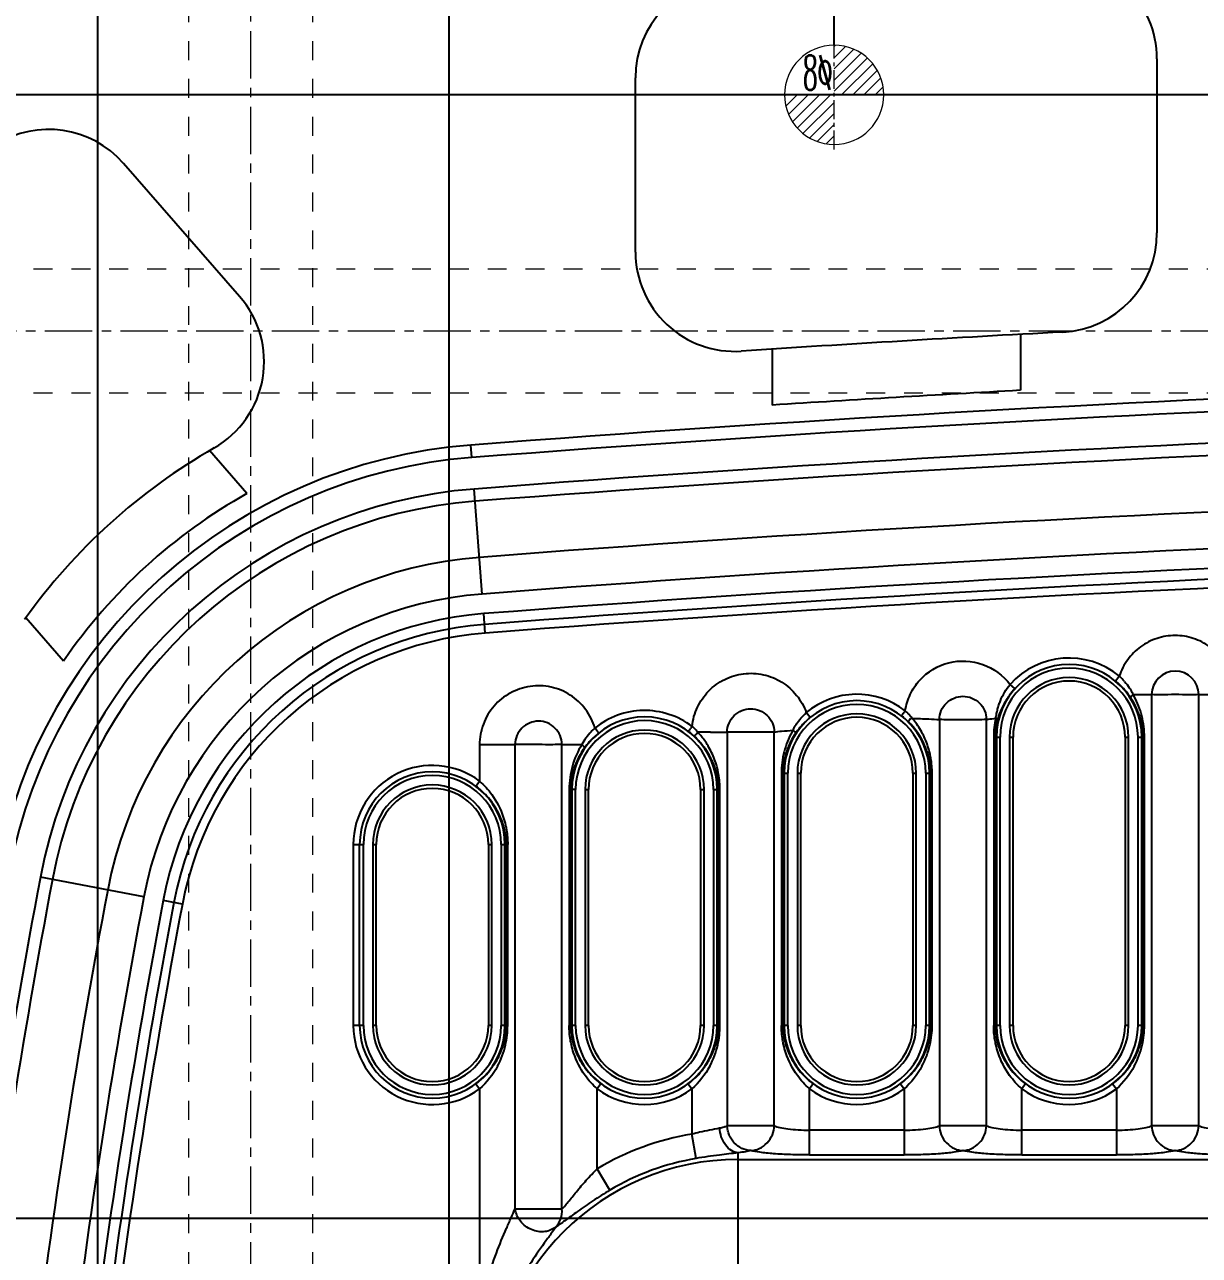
# Model space of a CAD drawing. Header units: millimetres. Extents: x 1147 to 12155, y -6137 to -4403.
# Drawn here: x 2686.4 to 2781, y -5177.2 to -5078.1 of the extents above; entities that cross this region are included whole.
import ezdxf
from ezdxf.enums import TextEntityAlignment as Align

# ---------------------------------------------------------------- set-up
doc = ezdxf.new("R2010")
doc.units = ezdxf.units.MM
doc.header["$LTSCALE"] = 16.335
doc.header["$PDMODE"] = 3
doc.header["$PDSIZE"] = 0.3125
doc.linetypes.add('CENTER', pattern=[0.6, 0.375, -0.075, 0.075, -0.075])
doc.linetypes.add('HIDDEN', pattern=[0.2, 0.1, -0.1])
doc.layers.get('0').update_dxf_attribs({"linetype": 'CONTINUOUS'})
doc.layers.get('Defpoints').update_dxf_attribs({"linetype": 'CONTINUOUS'})
doc.layers.add('cool', color=153, linetype='HIDDEN', lineweight=9)
doc.layers.add('epin', color=13, linetype='CONTINUOUS', lineweight=9)
doc.styles.get("Standard").update_dxf_attribs({"font": 'txt', "width": 0.8})
doc.styles.add('TXT05', font='txt.shx', dxfattribs={"width": 0.5, "bigfont": 'gbcbig.shx'})
doc.dimstyles.get("Standard").update_dxf_attribs({"dimtxt": 0.15625, "dimasz": 0.1875, "dimexe": 0.125, "dimexo": 0.0625, "dimtad": 0, "dimtih": 1, "dimtoh": 1, "dimdsep": 46, "dimtxsty": 'Standard', "dimcen": 0.09, "dimadec": 0, "dimazin": 0, "dimtp": 0.01, "dimtm": 0.01, "dimtfac": 1, "dimtofl": 0, "dimtmove": 0, "dimatfit": 3, "dimfxl": 0, "dimtolj": 1, "dimarcsym": 0})
doc.dimstyles.new('STANDARD$0', dxfattribs={"dimscale": 2, "dimtxt": 3, "dimasz": 3, "dimexe": 1.25, "dimexo": 0.625, "dimgap": 0.5, "dimtad": 0, "dimdsep": 46, "dimlunit": 6, "dimtxsty": 'Standard', "dimblk": 'CLOSEDBLANK', "dimcen": 0, "dimclrt": 2, "dimazin": 2, "dimtfac": 2, "dimtmove": 1, "dimatfit": 3, "dimfxl": 0, "dimtolj": 1, "dimtzin": 0, "dimarcsym": 0})

# ---------------------------------------------------------------- blocks, each defined once
blk = doc.blocks.new('*D674')
at = {"color": 4, "lineweight": -2}
for p, q in [((2596.631, -5086.709), (2596.631, -4969.929)), ((3156.631, -5086.709), (3156.631, -4969.929)), ((2606.631, -4970.054), (2811.901, -4970.054)), ((3146.631, -4970.054), (2847.901, -4970.054))]:
    blk.add_line(p, q, dxfattribs=at)
at = {"color": 4}
for points in [[(2606.631, -4968.388), (2606.631, -4971.721), (2596.631, -4970.054)], [(3146.631, -4968.388), (3146.631, -4971.721), (3156.631, -4970.054)]]:
    blk.add_solid(points, dxfattribs=at)
at = {"layer": 'Defpoints', "color": 0}
for p in [(2596.631, -4970.054), (2596.631, -5086.772), (3156.631, -5086.772)]:
    blk.add_point(p, dxfattribs=at)
at = {"color": 6, "insert": (2829.901, -4970.054), "char_height": 10, "attachment_point": 5}
blk.add_mtext('\\A1;560.00', dxfattribs=at)
blk = doc.blocks.new('*D797')
at = {"color": 4, "lineweight": -2}
for p, q in [((2609.14, -5170.842), (2589.14, -5170.842)), ((2629.14, -5174.272), (2609.14, -5170.842)), ((2807.268, -5174.272), (2629.14, -5174.272))]:
    blk.add_line(p, q, dxfattribs=at)
at = {"layer": 'Defpoints', "color": 0}
for p in [(2589.14, -5170.842), (2807.331, -5174.272), (2876.631, -5263.772)]:
    blk.add_point(p, dxfattribs=at)
at = {"color": 6, "insert": (2576.873, -5170.842), "char_height": 8, "attachment_point": 5}
blk.add_mtext('\\A1;89.50', dxfattribs=at)
blk = doc.blocks.new('*D768')
at = {"color": 4, "lineweight": -2}
blk.add_line((2665.106, -5158.772), (2589.14, -5158.772), dxfattribs=at)
at = {"layer": 'Defpoints', "color": 0}
for p in [(2589.14, -5158.772), (2665.168, -5158.772), (2876.631, -5263.772)]:
    blk.add_point(p, dxfattribs=at)
at = {"color": 6, "insert": (2575.807, -5158.772), "char_height": 8, "attachment_point": 5}
blk.add_mtext('\\A1;105.00', dxfattribs=at)
blk = doc.blocks.new('*D769')
at = {"color": 4, "lineweight": -2}
blk.add_line((2674.368, -5123.772), (2589.14, -5123.772), dxfattribs=at)
at = {"layer": 'Defpoints', "color": 0}
for p in [(2589.14, -5123.772), (2674.431, -5123.772), (2876.631, -5263.772)]:
    blk.add_point(p, dxfattribs=at)
at = {"color": 6, "insert": (2575.807, -5123.772), "char_height": 8, "attachment_point": 5}
blk.add_mtext('\\A1;140.00', dxfattribs=at)
blk = doc.blocks.new('*D770')
at = {"color": 4, "lineweight": -2}
blk.add_line((2656.557, -5102.772), (2589.14, -5102.772), dxfattribs=at)
at = {"layer": 'Defpoints', "color": 0}
for p in [(2589.14, -5102.772), (2656.62, -5102.772), (2876.631, -5263.772)]:
    blk.add_point(p, dxfattribs=at)
at = {"color": 6, "insert": (2576.34, -5102.772), "char_height": 8, "attachment_point": 5}
blk.add_mtext('\\A1;161.00', dxfattribs=at)
blk = doc.blocks.new('*D771')
at = {"color": 4, "lineweight": -2}
for p, q in [((2629.14, -5083.772), (2609.14, -5090.058)), ((2800.068, -5083.772), (2629.14, -5083.772)), ((2609.14, -5090.058), (2589.14, -5090.058))]:
    blk.add_line(p, q, dxfattribs=at)
at = {"layer": 'Defpoints', "color": 0}
for p in [(2800.131, -5083.772), (2589.14, -5090.058), (2876.631, -5263.772)]:
    blk.add_point(p, dxfattribs=at)
at = {"color": 6, "insert": (2575.807, -5090.058), "char_height": 8, "attachment_point": 5}
blk.add_mtext('\\A1;180.00', dxfattribs=at)
blk = doc.blocks.new('*D772')
at = {"color": 4, "lineweight": -2}
blk.add_line((2620.568, -5058.772), (2589.14, -5058.772), dxfattribs=at)
at = {"layer": 'Defpoints', "color": 0}
for p in [(2589.14, -5058.772), (2620.631, -5058.772), (2876.631, -5263.772)]:
    blk.add_point(p, dxfattribs=at)
at = {"color": 6, "insert": (2574.74, -5058.772), "char_height": 8, "attachment_point": 5}
blk.add_mtext('\\A1;205.00', dxfattribs=at)
blk = doc.blocks.new('*D782')
at = {"color": 4, "lineweight": -2}
for p, q in [((2751.831, -5040.266), (2751.831, -5020.266)), ((2751.631, -5059.772), (2751.831, -5040.266)), ((2751.631, -5079.709), (2751.631, -5059.772))]:
    blk.add_line(p, q, dxfattribs=at)
at = {"layer": 'Defpoints', "color": 0}
for p in [(2751.831, -5020.266), (2751.631, -5079.772), (2876.631, -5263.772)]:
    blk.add_point(p, dxfattribs=at)
at = {"color": 6, "insert": (2751.831, -5006.399), "char_height": 8, "attachment_point": 5, "rotation": 90}
blk.add_mtext('\\A1;125.00', dxfattribs=at)
blk = doc.blocks.new('*D783')
at = {"color": 4, "lineweight": -2}
blk.add_line((2678.831, -5119.309), (2678.831, -5020.266), dxfattribs=at)
at = {"layer": 'Defpoints', "color": 0}
for p in [(2678.831, -5020.266), (2678.831, -5119.372), (2876.631, -5263.772)]:
    blk.add_point(p, dxfattribs=at)
at = {"color": 6, "insert": (2678.831, -5005.866), "char_height": 8, "attachment_point": 5, "rotation": 90}
blk.add_mtext('\\A1;197.80', dxfattribs=at)
blk = doc.blocks.new('*D784')
at = {"color": 4, "lineweight": -2}
for p, q in [((2667.545, -5040.266), (2667.545, -5020.266)), ((2677.132, -5060.266), (2667.545, -5040.266)), ((2677.132, -5188.402), (2677.132, -5060.266))]:
    blk.add_line(p, q, dxfattribs=at)
at = {"layer": 'Defpoints', "color": 0}
for p in [(2667.545, -5020.266), (2677.132, -5188.464), (2876.631, -5263.772)]:
    blk.add_point(p, dxfattribs=at)
at = {"color": 6, "insert": (2667.545, -5005.866), "char_height": 8, "attachment_point": 5, "rotation": 90}
blk.add_mtext('\\A1;199.50', dxfattribs=at)
blk = doc.blocks.new('*D785')
at = {"color": 4, "lineweight": -2}
for p, q in [((2656.259, -5040.266), (2656.259, -5020.266)), ((2668.628, -5060.266), (2656.259, -5040.266)), ((2668.628, -5154.309), (2668.628, -5060.266))]:
    blk.add_line(p, q, dxfattribs=at)
at = {"layer": 'Defpoints', "color": 0}
for p in [(2656.259, -5020.266), (2668.628, -5154.372), (2876.631, -5263.772)]:
    blk.add_point(p, dxfattribs=at)
at = {"color": 6, "insert": (2656.259, -5005.866), "char_height": 8, "attachment_point": 5, "rotation": 90}
blk.add_mtext('\\A1;208.00', dxfattribs=at)
blk = doc.blocks.new('*D786')
at = {"color": 4, "lineweight": -2}
for p, q in [((2633.687, -5040.266), (2633.687, -5020.266)), ((2646.631, -5060.266), (2633.687, -5040.266)), ((2646.631, -5188.952), (2646.631, -5060.266))]:
    blk.add_line(p, q, dxfattribs=at)
at = {"layer": 'Defpoints', "color": 0}
for p in [(2633.687, -5020.266), (2646.631, -5189.014), (2876.631, -5263.772)]:
    blk.add_point(p, dxfattribs=at)
at = {"color": 6, "insert": (2633.687, -5005.866), "char_height": 8, "attachment_point": 5, "rotation": 90}
blk.add_mtext('\\A1;230.00', dxfattribs=at)
blk = doc.blocks.new('*D787')
at = {"color": 4, "lineweight": -2}
for p, q in [((2622.401, -5040.266), (2622.401, -5020.266)), ((2631.631, -5045.398), (2622.401, -5040.266)), ((2631.631, -5065.336), (2631.631, -5045.398))]:
    blk.add_line(p, q, dxfattribs=at)
at = {"layer": 'Defpoints', "color": 0}
for p in [(2622.401, -5020.266), (2631.631, -5065.398), (2876.631, -5263.772)]:
    blk.add_point(p, dxfattribs=at)
at = {"color": 6, "insert": (2622.401, -5005.333), "char_height": 8, "attachment_point": 5, "rotation": 90}
blk.add_mtext('\\A1;245.00', dxfattribs=at)
blk = doc.blocks.new('*D800')
at = {"color": 4, "lineweight": -2}
for p, q in [((2726.819, -5040.645), (2726.819, -5020.645)), ((2720.63, -5060.645), (2726.819, -5040.645)), ((2720.63, -5253.209), (2720.63, -5060.645))]:
    blk.add_line(p, q, dxfattribs=at)
at = {"layer": 'Defpoints', "color": 0}
for p in [(2726.819, -5020.645), (2720.63, -5253.272), (2876.631, -5263.772)]:
    blk.add_point(p, dxfattribs=at)
at = {"color": 6, "insert": (2726.819, -5006.778), "char_height": 8, "attachment_point": 5, "rotation": 90}
blk.add_mtext('\\A1;156.00', dxfattribs=at)
blk = doc.blocks.new('*D801')
at = {"color": 4, "lineweight": -2}
for p, q in [((2708.339, -5037.966), (2708.339, -5017.966)), ((2704.631, -5051.709), (2708.339, -5037.966)), ((2704.631, -5071.646), (2704.631, -5051.709))]:
    blk.add_line(p, q, dxfattribs=at)
at = {"layer": 'Defpoints', "color": 0}
for p in [(2708.339, -5017.966), (2704.631, -5071.709), (2876.631, -5263.772)]:
    blk.add_point(p, dxfattribs=at)
at = {"color": 6, "insert": (2708.339, -5004.099), "char_height": 8, "attachment_point": 5, "rotation": 90}
blk.add_mtext('\\A1;172.00', dxfattribs=at)
blk = doc.blocks.new('*D807')
at = {"color": 4, "lineweight": -2}
for p, q in [((2689.721, -5039.523), (2689.721, -5019.523)), ((2681.564, -5059.523), (2689.721, -5039.523)), ((2681.564, -5249.046), (2681.564, -5059.523))]:
    blk.add_line(p, q, dxfattribs=at)
at = {"layer": 'Defpoints', "color": 0}
for p in [(2689.721, -5019.523), (2681.564, -5249.109), (2876.631, -5263.772)]:
    blk.add_point(p, dxfattribs=at)
at = {"color": 6, "insert": (2689.721, -5005.123), "char_height": 8, "attachment_point": 5, "rotation": 90}
blk.add_mtext('\\A1;195.07', dxfattribs=at)
blk = doc.blocks.new('*D808')
at = {"color": 4, "lineweight": -2}
for p, q in [((2698.265, -5039.523), (2698.265, -5019.523)), ((2692.323, -5059.523), (2698.265, -5039.523)), ((2692.323, -5248.014), (2692.323, -5059.523))]:
    blk.add_line(p, q, dxfattribs=at)
at = {"layer": 'Defpoints', "color": 0}
for p in [(2698.265, -5019.523), (2692.323, -5248.077), (2876.631, -5263.772)]:
    blk.add_point(p, dxfattribs=at)
at = {"color": 6, "insert": (2698.265, -5005.657), "char_height": 8, "attachment_point": 5, "rotation": 90}
blk.add_mtext('\\A1;184.31', dxfattribs=at)
blk = doc.blocks.new('epin_ejp_8')
at = {"layer": 'epin'}
h = blk.add_hatch(dxfattribs=at)
h.set_pattern_fill('_ANSI31', color=123, scale=0.2, angle=90, style=0)
h.set_pattern_definition([(135, (-2152.64246, 412.4307), (-0.4490128, -0.4490128), [])])
h.paths.add_polyline_path([(0, 4, 0.414214), (-4, 0), (0, 0)])
h.paths.add_polyline_path([(4, 0), (0, 0), (0, -4, 0.414214)])
at = {"layer": 'epin', "color": 1, "linetype": 'CENTER', "ltscale": 0.248791}
for p, q in [((0, -4.4), (0, 4.4)), ((-4.4, 0), (4.4, 0))]:
    blk.add_line(p, q, dxfattribs=at)
at = {"layer": 'epin'}
blk.add_circle((0, 0), 4, dxfattribs=at)
at = {"layer": 'epin', "color": 6, "style": 'TXT05', "width": 0.5}
blk.add_text('%%c8', height=2.8, dxfattribs=at).set_placement((1.327, 1.8), align=Align.MIDDLE)
blk = doc.blocks.new('115')
at = {"layer": 'epin', "xscale": -1}
blk.add_blockref('epin_ejp_8', (-125, 180), dxfattribs=at)

msp = doc.modelspace()

# ---------------------------------------------------------------- linework, layer by layer
for p, q in [((2777.631, -5080.869), (2777.631, -5094.888)), ((2735.631, -5096.43), (2735.631, -5082.4)), ((2703.752, -5100.004), (2694.396, -5089.292)), ((2766.631, -5103.061), (2766.631, -5107.568)), ((2746.631, -5104.252), (2746.631, -5108.761)), ((2704.345, -5115.884), (2701.325, -5112.427)), ((2689.577, -5129.379), (2686.528, -5125.889))]:
    msp.add_line(p, q)
at = {"color": 7, "linetype": 'Continuous'}
for p, q in [((2722.441, -5112.983), (2722.364, -5111.982)), ((2723.286, -5123.974), (2722.636, -5115.518)), ((2723.528, -5127.124), (2723.407, -5125.553)), ((2774.279, -5130.972), (2774.598, -5130.585)), ((2766.173, -5131.597), (2765.798, -5131.263)), ((2775.724, -5132.079), (2777.202, -5132.079)), ((2777.202, -5132.078), (2777.202, -5166.796)), ((2780.993, -5166.796), (2780.993, -5132.078)), ((2780.993, -5132.079), (2782.471, -5132.079)), ((2749.698, -5133.913), (2749.377, -5133.528)), ((2760.108, -5134.084), (2760.108, -5166.796)), ((2763.9, -5166.796), (2763.9, -5134.082)), ((2741.665, -5135.095), (2743.014, -5135.092)), ((2743.014, -5135.092), (2743.014, -5166.796)), ((2746.806, -5166.796), (2746.806, -5135.089)), ((2764.479, -5135.497), (2764.479, -5158.724)), ((2764.479, -5135.497), (2765, -5135.497)), ((2764.604, -5158.724), (2764.604, -5135.497)), ((2764.699, -5135.497), (2764.699, -5158.724)), ((2765, -5158.724), (2765, -5135.497)), ((2765.761, -5135.497), (2765.761, -5158.724)), ((2765.761, -5135.497), (2766.037, -5135.497)), ((2766.037, -5158.724), (2766.037, -5135.497)), ((2775.064, -5135.497), (2775.064, -5158.724)), ((2775.064, -5135.497), (2775.34, -5135.497)), ((2775.34, -5158.724), (2775.34, -5135.497)), ((2776.101, -5135.497), (2776.101, -5158.724)), ((2776.101, -5135.497), (2776.622, -5135.497)), ((2776.402, -5158.724), (2776.402, -5135.497)), ((2776.497, -5135.497), (2776.497, -5158.724)), ((2776.622, -5158.724), (2776.622, -5135.497)), ((2723.08, -5136.102), (2725.921, -5136.096)), ((2723.08, -5136.104), (2723.08, -5139.046)), ((2725.921, -5136.096), (2725.921, -5173.525)), ((2729.713, -5173.525), (2729.713, -5136.09)), ((2729.713, -5136.09), (2731.314, -5136.092)), ((2747.386, -5138.413), (2747.386, -5158.724)), ((2747.386, -5138.413), (2747.51, -5138.413)), ((2747.51, -5158.724), (2747.51, -5138.413)), ((2747.606, -5138.413), (2747.606, -5158.724)), ((2747.606, -5138.413), (2747.906, -5138.413)), ((2747.906, -5158.724), (2747.906, -5138.413)), ((2748.667, -5138.413), (2748.667, -5158.724)), ((2748.667, -5138.413), (2748.943, -5138.413)), ((2748.943, -5158.724), (2748.943, -5138.413)), ((2757.971, -5138.413), (2757.971, -5158.724)), ((2757.971, -5138.413), (2758.247, -5138.413)), ((2758.247, -5158.724), (2758.247, -5138.413)), ((2759.008, -5138.413), (2759.008, -5158.724)), ((2759.008, -5138.413), (2759.528, -5138.413)), ((2759.309, -5158.724), (2759.309, -5138.413)), ((2759.404, -5138.413), (2759.404, -5158.724)), ((2759.528, -5158.724), (2759.528, -5138.413)), ((2722.78, -5139.447), (2723.08, -5139.045)), ((2730.292, -5139.72), (2730.292, -5158.724)), ((2730.813, -5139.72), (2730.292, -5139.72)), ((2730.417, -5158.724), (2730.417, -5139.72)), ((2730.512, -5139.72), (2730.512, -5158.724)), ((2730.813, -5158.724), (2730.813, -5139.72)), ((2731.574, -5139.72), (2731.574, -5158.724)), ((2731.574, -5139.72), (2731.85, -5139.72)), ((2731.85, -5158.724), (2731.85, -5139.72)), ((2740.877, -5139.72), (2740.877, -5158.724)), ((2740.877, -5139.72), (2741.153, -5139.72)), ((2741.153, -5158.724), (2741.153, -5139.72)), ((2741.914, -5139.72), (2741.914, -5158.724)), ((2741.914, -5139.72), (2742.215, -5139.72)), ((2742.215, -5158.724), (2742.215, -5139.72)), ((2742.31, -5139.72), (2742.31, -5158.724)), ((2742.31, -5139.72), (2742.435, -5139.72)), ((2742.435, -5158.724), (2742.435, -5139.72)), ((2712.905, -5144.145), (2712.905, -5158.724)), ((2712.905, -5144.145), (2713.719, -5144.145)), ((2713.407, -5158.724), (2713.407, -5144.145)), ((2713.719, -5158.724), (2713.719, -5144.145)), ((2714.48, -5144.145), (2714.48, -5158.724)), ((2714.48, -5144.145), (2714.756, -5144.145)), ((2714.756, -5158.724), (2714.756, -5144.145)), ((2723.784, -5144.145), (2723.784, -5158.724)), ((2723.784, -5144.145), (2724.06, -5144.145)), ((2724.06, -5158.724), (2724.06, -5144.145)), ((2724.821, -5144.145), (2724.821, -5158.724)), ((2724.821, -5144.145), (2725.122, -5144.145)), ((2725.122, -5158.724), (2725.122, -5144.145)), ((2725.217, -5144.145), (2725.217, -5158.724)), ((2725.217, -5144.145), (2725.341, -5144.145)), ((2725.341, -5158.724), (2725.341, -5144.145)), ((2696.039, -5148.364), (2687.706, -5146.786)), ((2699.143, -5148.952), (2697.596, -5148.659)), ((2713.719, -5158.724), (2712.905, -5158.724)), ((2714.756, -5158.724), (2714.48, -5158.724)), ((2724.06, -5158.724), (2723.784, -5158.724)), ((2725.122, -5158.724), (2724.821, -5158.724)), ((2725.217, -5158.724), (2725.341, -5158.724)), ((2730.417, -5158.724), (2730.292, -5158.724)), ((2730.813, -5158.724), (2730.512, -5158.724)), ((2731.85, -5158.724), (2731.574, -5158.724)), ((2741.153, -5158.724), (2740.877, -5158.724)), ((2742.215, -5158.724), (2741.914, -5158.724)), ((2742.31, -5158.724), (2742.435, -5158.724)), ((2747.51, -5158.724), (2747.386, -5158.724)), ((2747.906, -5158.724), (2747.606, -5158.724)), ((2748.943, -5158.724), (2748.667, -5158.724)), ((2758.247, -5158.724), (2757.971, -5158.724)), ((2759.309, -5158.724), (2759.008, -5158.724)), ((2759.404, -5158.724), (2759.528, -5158.724)), ((2764.604, -5158.724), (2764.479, -5158.724)), ((2765, -5158.724), (2764.699, -5158.724)), ((2766.037, -5158.724), (2765.761, -5158.724)), ((2775.34, -5158.724), (2775.064, -5158.724)), ((2776.402, -5158.724), (2776.101, -5158.724)), ((2776.497, -5158.724), (2776.622, -5158.724)), ((2722.779, -5163.422), (2723.079, -5163.824)), ((2723.079, -5163.824), (2723.079, -5181.575)), ((2732.855, -5163.422), (2732.555, -5163.824)), ((2732.555, -5170.261), (2732.555, -5163.824)), ((2739.873, -5163.422), (2740.173, -5163.823)), ((2740.173, -5163.824), (2740.173, -5167.463)), ((2749.647, -5169.148), (2749.648, -5163.823)), ((2749.948, -5163.422), (2749.648, -5163.823)), ((2756.966, -5163.422), (2757.266, -5163.824)), ((2757.266, -5163.824), (2757.266, -5169.148)), ((2767.041, -5163.422), (2766.741, -5163.824)), ((2766.741, -5169.148), (2766.741, -5163.824)), ((2774.058, -5163.423), (2774.358, -5163.824)), ((2774.358, -5163.824), (2774.358, -5169.148)), ((2746.806, -5166.796), (2743.014, -5166.796)), ((2757.266, -5167.148), (2749.648, -5167.148)), ((2763.9, -5166.796), (2760.108, -5166.796)), ((2774.358, -5167.148), (2766.741, -5167.148)), ((2780.993, -5166.796), (2777.202, -5166.796)), ((2740.509, -5169.435), (2740.172, -5167.463)), ((2743.905, -5179.646), (2743.905, -5168.973)), ((2749.647, -5169.148), (2757.266, -5169.148)), ((2766.741, -5169.148), (2774.358, -5169.148)), ((2733.575, -5171.981), (2732.554, -5170.261)), ((2743.905, -5169.51), (2817.971, -5169.51)), ((2729.713, -5173.525), (2725.921, -5173.525))]:
    msp.add_line(p, q, dxfattribs=at)
for centre, start, end in [((2769.631, -5080.869), 0, 93.0053), ((2743.631, -5082.4), 93.73649, 180), ((2688.37, -5094.555), 41.13645, 122.06837), ((2769.631, -5094.888), 273.02607, 0), ((2743.631, -5096.43), 180, 273.76233), ((2697.727, -5105.267), 299.77857, 41.13645)]:
    msp.add_arc(centre, 8, start, end)
for centre, radius, start, end in [((2876.631, -7118.947), 2018.885, 93.026072, 93.762335), ((2876.631, -7118.947), 2012.885, 85.604565, 94.395435), ((2876.631, -7118.947), 2011.88, 85.604565, 94.395435), ((2876.631, -7118.947), 2014.385, 93.130322, 93.700203), ((2876.631, -7118.947), 2009.339, 85.604565, 94.395435), ((2876.631, -7118.947), 2008.352, 85.604565, 94.395435), ((2725.591, -5153.963), 42.105, 94.39543, 169.27271), ((2725.591, -5153.963), 48.105, 119.77857, 144.48276), ((2725.591, -5153.963), 41.1, 94.39543, 169.27271), ((2725.591, -5153.963), 38.559, 94.39543, 169.27271), ((2876.631, -7118.947), 2003.819, 85.604565, 94.395435), ((2725.591, -5153.963), 37.572, 94.39543, 169.27271), ((2725.591, -5153.963), 43.605, 119.15909, 145.68159), ((2876.631, -7118.947), 2000.858, 85.604565, 94.395435), ((2876.631, -7118.947), 1999.273, 85.604565, 94.395435), ((2876.631, -7118.947), 1998.398, 85.604565, 94.395435), ((2725.591, -5153.963), 33.039, 94.39543, 169.27271), ((2876.631, -7118.947), 1997.698, 85.604565, 94.395435), ((2725.591, -5153.963), 30.078, 94.39543, 169.27271), ((2725.591, -5153.963), 28.493, 94.39543, 169.27271), ((2725.591, -5153.963), 27.618, 94.39543, 169.27271), ((2725.591, -5153.963), 26.918, 94.39543, 169.27271), ((2770.551, -5135.497), 6.365, 50.51355, 138.29914), ((2770.551, -5135.497), 5.852, 0, 180), ((2770.551, -5135.497), 5.551, 0, 180), ((2771.216, -5134.26), 4.995, 40.4003, 47.37321), ((2779.097, -5132.079), 1.896, 0.00145, 179.99851), ((2770.551, -5135.497), 4.79, 0, 180), ((2770.551, -5135.497), 4.514, 0, 180), ((2770.084, -5136.063), 6.597, 45.44582, 50.51464), ((2770.242, -5135.904), 6.373, 39.69269, 45.45185), ((2753.457, -5138.413), 5.852, 0, 180), ((2753.457, -5138.413), 6.365, 52.17924, 129.87345), ((2770.543, -5135.657), 5.984, 33.59208, 39.71379), ((2769.755, -5135.224), 6.746, 27.78943, 31.35688), ((2769.387, -5135.634), 7.266, 27.99914, 29.29684), ((2753.457, -5138.413), 5.551, 0, 180), ((2736.364, -5139.72), 5.852, 0, 180), ((2736.364, -5139.72), 5.551, 0, 180), ((2753.457, -5138.413), 4.79, 0, 180), ((2753.457, -5138.413), 4.514, 0, 180), ((2753.071, -5138.919), 6.5, 49.92557, 52.15332), ((2753.201, -5138.771), 6.303, 45.70228, 49.96088), ((2771.295, -5135.491), 6.816, 167.20395, 180.05587), ((2770.119, -5135.503), 5.515, 165.22328, 179.94319), ((2736.364, -5139.72), 4.79, 0, 180), ((2736.364, -5139.72), 4.514, 0, 180), ((2736.142, -5140.027), 6.242, 51.13359, 53.25936), ((2762.446, -5151.667), 28.024, 142.56533, 143.06154), ((2736.219, -5139.936), 6.123, 47.02235, 51.15119), ((2742.911, -5415.822), 280.73, 90.25435, 90.4607), ((2734.504, -5140.664), 8.293, 41.24677, 42.13166), ((2753.378, -5138.523), 5.884, 145.66703, 157.21626), ((2752.904, -5137.691), 5.35, 149.02186, 150.69361), ((2753.611, -5138.69), 6.17, 140.13882, 145.59998), ((2736.355, -5139.877), 5.982, 23.18762, 34.92616), ((2719.27, -5144.145), 6.365, 53.23356, 180), ((2719.27, -5144.145), 5.852, 0, 180), ((2719.27, -5144.145), 5.551, 0, 180), ((2719.27, -5144.145), 4.79, 0, 180), ((2719.028, -5144.48), 6.277, 42.46312, 53.30028), ((2736.659, -5139.74), 5.651, 0.19968, 12.01411), ((2719.27, -5144.145), 4.514, 0, 180), ((2719.587, -5144.161), 5.63, 0.16962, 11.27055), ((3278.831, -5258.772), 601.639, 169.272711, 173.038087), ((3278.831, -5258.772), 600.652, 169.272711, 173.038087), ((3278.831, -5258.772), 596.119, 169.272711, 176.869465), ((3278.831, -5258.772), 593.158, 169.272711, 176.858824), ((3278.831, -5258.772), 591.573, 169.272711, 177.59499), ((3278.831, -5258.772), 590.698, 169.272711, 177.594987), ((3278.831, -5258.772), 589.998, 169.272711, 177.594987), ((2719.27, -5158.724), 6.365, 180, 306.75754), ((2719.27, -5158.724), 5.852, 180, 0), ((2719.27, -5158.724), 5.551, 180, 360), ((2719.27, -5158.724), 4.79, 180, 360), ((2719.27, -5158.724), 4.514, 180, 0), ((2719.654, -5158.71), 5.564, 345.91263, 353.29534), ((2718.352, -5158.72), 6.989, 347.03001, 359.96413), ((2719.759, -5158.724), 5.457, 353.30999, 359.99253), ((2736.046, -5158.708), 5.63, 180.16971, 191.27272), ((2736.364, -5158.724), 5.852, 180, 0), ((2736.364, -5158.724), 5.551, 180, 360), ((2736.364, -5158.724), 4.79, 180, 360), ((2736.364, -5158.724), 4.514, 180, 0), ((2736.747, -5158.71), 5.564, 345.91347, 353.29573), ((2735.446, -5158.72), 6.989, 347.03115, 359.96414), ((2736.853, -5158.724), 5.457, 353.31038, 359.99253), ((2753.14, -5158.708), 5.63, 180.16964, 191.27115), ((2753.457, -5158.724), 5.852, 180, 0), ((2753.457, -5158.724), 5.551, 180, 360), ((2753.457, -5158.724), 4.79, 180, 360), ((2753.457, -5158.724), 4.514, 180, 0), ((2753.84, -5158.71), 5.565, 345.91113, 353.29393), ((2752.543, -5158.72), 6.985, 347.00936, 359.96796), ((2753.949, -5158.724), 5.455, 353.30741, 359.99399), ((2770.234, -5158.708), 5.63, 180.17055, 191.28234), ((2770.551, -5158.724), 5.852, 180, 0), ((2770.551, -5158.724), 5.551, 180, 360), ((2770.551, -5158.724), 4.79, 180, 360), ((2770.551, -5158.724), 4.514, 180, 0), ((2770.933, -5158.71), 5.565, 345.90603, 353.29158), ((2769.637, -5158.72), 6.985, 347.0025, 359.9679), ((2771.042, -5158.724), 5.455, 353.30508, 359.99397), ((2718.476, -5158.757), 6.86, 331.73848, 347.1014), ((2719.491, -5158.668), 5.732, 337.8869, 345.89826), ((2735.569, -5158.757), 6.86, 331.74058, 347.10253), ((2736.585, -5158.668), 5.732, 337.88827, 345.8991), ((2752.663, -5158.757), 6.86, 331.72214, 347.08314), ((2753.679, -5158.668), 5.731, 337.88359, 345.89635), ((2769.757, -5158.757), 6.86, 331.70951, 347.07638), ((2770.772, -5158.668), 5.732, 337.87532, 345.89125), ((2719.314, -5158.595), 5.924, 329.15658, 337.88032), ((2736.407, -5158.595), 5.924, 329.15842, 337.88169), ((2753.5, -5158.594), 5.924, 329.15389, 337.87719), ((2770.594, -5158.594), 5.924, 329.14275, 337.86892), ((2719.166, -5158.505), 6.097, 320.64928, 329.15052), ((2736.259, -5158.505), 6.097, 320.65138, 329.15237), ((2753.353, -5158.505), 6.097, 320.6481, 329.14776), ((2770.446, -5158.505), 6.097, 320.63545, 329.13661), ((2719.036, -5158.398), 6.265, 306.68438, 320.6371), ((2736.605, -5158.388), 6.277, 222.46878, 233.30676), ((2736.13, -5158.398), 6.265, 306.68666, 320.6392), ((2753.699, -5158.389), 6.277, 222.46478, 233.30216), ((2753.223, -5158.398), 6.265, 306.68536, 320.63598), ((2770.791, -5158.39), 6.275, 222.44248, 233.30654), ((2770.317, -5158.398), 6.265, 306.67154, 320.62332), ((2736.364, -5158.724), 6.365, 233.24285, 306.76074), ((2753.457, -5158.724), 6.365, 233.23773, 306.75954), ((2770.551, -5158.724), 6.365, 233.24026, 306.74596), ((2743.905, -5189.392), 22.244, 99.65829, 120.68052), ((2743.905, -5189.392), 19.882, 90, 180), ((2743.905, -5189.392), 20.244, 99.65766, 120.68091)]:
    msp.add_arc(centre, radius, start, end, dxfattribs=at)
for points, knots in [([(2783.588, -5130.592), (2783.435, -5130.123), (2782.98, -5129.226), (2781.921, -5128.16), (2780.581, -5127.475), (2779.096, -5127.238), (2777.61, -5127.473), (2776.269, -5128.156), (2775.208, -5129.221), (2774.753, -5130.117), (2774.598, -5130.585)], [0, 0, 0, 0, 0.124989, 0.249993, 0.374996, 0.499996, 0.624997, 0.750001, 0.875007, 1, 1, 1, 1]), ([(2757.36, -5133.385), (2757.418, -5132.929), (2757.705, -5132.036), (2758.715, -5130.487), (2760.805, -5129.24), (2763.682, -5129.381), (2765.255, -5130.531), (2765.798, -5131.263)], [0, 0, 0, 0, 0.125979, 0.251988, 0.501185, 0.750562, 1, 1, 1, 1]), ([(2740.193, -5134.633), (2740.248, -5134.104), (2740.538, -5133.058), (2741.46, -5131.724), (2742.775, -5130.77), (2744.332, -5130.304), (2745.954, -5130.385), (2747.464, -5130.994), (2748.662, -5132.081), (2749.221, -5133.02), (2749.376, -5133.528)], [0, 0, 0, 0, 0.124953, 0.24987, 0.374837, 0.499836, 0.624865, 0.749984, 0.874977, 1, 1, 1, 1]), ([(2732.356, -5134.775), (2732.207, -5134.234), (2731.693, -5133.203), (2730.44, -5132.028), (2728.851, -5131.368), (2727.131, -5131.31), (2725.502, -5131.858), (2724.162, -5132.938), (2723.294, -5134.414), (2723.069, -5135.544), (2723.08, -5136.104)], [0, 0, 0, 0, 0.125005, 0.250026, 0.375111, 0.500179, 0.625227, 0.750269, 0.875127, 1, 1, 1, 1]), ([(2764.646, -5133.981), (2764.674, -5133.858), (2764.712, -5133.613), (2764.793, -5133.253), (2764.897, -5132.904), (2765.06, -5132.442), (2765.338, -5131.876), (2765.633, -5131.461), (2765.798, -5131.263)], [0, 0, 0, 0, 0.126175, 0.248876, 0.369984, 0.491408, 0.740707, 1, 1, 1, 1]), ([(2766.173, -5131.597), (2766.023, -5131.763), (2765.837, -5131.996), (2765.666, -5132.239), (2765.625, -5132.3)], [0, 0, 0, 0, 0.753371, 1, 1, 1, 1]), ([(2775.02, -5131.023), (2775.157, -5131.184), (2775.327, -5131.413), (2775.479, -5131.652), (2775.516, -5131.713)], [0, 0, 0, 0, 0.74721, 1, 1, 1, 1]), ([(2760.116, -5134.084), (2760.115, -5133.84), (2760.217, -5133.346), (2760.645, -5132.731), (2761.268, -5132.312), (2762.006, -5132.162), (2762.744, -5132.31), (2763.37, -5132.724), (2763.794, -5133.344), (2763.893, -5133.838), (2763.892, -5134.082)], [0, 0, 0, 0, 0.124762, 0.249738, 0.374831, 0.499947, 0.625078, 0.750231, 0.875189, 1, 1, 1, 1]), ([(2765.625, -5132.3), (2765.529, -5132.442), (2765.179, -5133.005), (2764.915, -5133.622), (2764.786, -5134.096)], [0, 0, 0, 0, 0.258782, 1, 1, 1, 1]), ([(2775.527, -5132.347), (2775.522, -5132.331), (2775.536, -5132.286), (2775.598, -5132.194), (2775.669, -5132.124), (2775.724, -5132.079)], [0, 0, 0, 0, 0.14453, 0.372761, 1, 1, 1, 1]), ([(2776.497, -5135.497), (2776.497, -5134.933), (2776.321, -5133.817), (2775.831, -5132.802), (2775.527, -5132.347)], [0, 0, 0, 0, 0.507755, 1, 1, 1, 1]), ([(2776.622, -5135.497), (2776.62, -5134.924), (2776.482, -5133.785), (2776.065, -5132.718), (2775.802, -5132.223)], [0, 0, 0, 0, 0.505682, 1, 1, 1, 1]), ([(2779.097, -5132.079), (2778.71, -5132.081), (2778.079, -5132.082), (2777.447, -5132.083), (2777.202, -5132.078)], [0, 0, 0, 0, 0.612253, 1, 1, 1, 1]), ([(2780.993, -5132.078), (2780.748, -5132.083), (2780.116, -5132.082), (2779.484, -5132.081), (2779.097, -5132.079)], [0, 0, 0, 0, 0.387747, 1, 1, 1, 1]), ([(2740.193, -5134.633), (2739.631, -5134.215), (2738.365, -5133.55), (2736.248, -5133.241), (2734.145, -5133.627), (2732.903, -5134.337), (2732.356, -5134.775)], [0, 0, 0, 0, 0.250013, 0.5, 0.749987, 1, 1, 1, 1]), ([(2743.023, -5135.092), (2743.007, -5134.614), (2743.353, -5133.861), (2744.172, -5133.322), (2744.911, -5133.169), (2745.649, -5133.316), (2746.275, -5133.732), (2746.701, -5134.35), (2746.803, -5134.845), (2746.798, -5135.089)], [0, 0, 0, 0, 0.245848, 0.371606, 0.497351, 0.623133, 0.748949, 0.874601, 1, 1, 1, 1]), ([(2757.055, -5133.783), (2757.063, -5133.769), (2757.096, -5133.728), (2757.195, -5133.593), (2757.289, -5133.475), (2757.36, -5133.386)], [0, 0, 0, 0, 0.095367, 0.316286, 1, 1, 1, 1]), ([(2757.913, -5133.979), (2757.861, -5133.913), (2757.761, -5133.778), (2757.646, -5133.656), (2757.586, -5133.597)], [0, 0, 0, 0, 0.499799, 1, 1, 1, 1]), ([(2729.71, -5136.09), (2729.707, -5135.846), (2729.61, -5135.352), (2729.182, -5134.733), (2728.558, -5134.315), (2727.818, -5134.167), (2727.08, -5134.322), (2726.457, -5134.743), (2726.028, -5135.358), (2725.926, -5135.852), (2725.924, -5136.096)], [0, 0, 0, 0, 0.124762, 0.249741, 0.37487, 0.500054, 0.625247, 0.750338, 0.875296, 1, 1, 1, 1]), ([(2748.316, -5134.938), (2748.359, -5134.851), (2748.447, -5134.681), (2748.658, -5134.357), (2748.827, -5134.121), (2748.953, -5133.974)], [0, 0, 0, 0, 0.248709, 0.497151, 1, 1, 1, 1]), ([(2749.698, -5133.913), (2749.622, -5133.976), (2749.33, -5134.231), (2749.06, -5134.513), (2748.875, -5134.735)], [0, 0, 0, 0, 0.253213, 1, 1, 1, 1]), ([(2757.913, -5133.979), (2757.861, -5133.993), (2757.77, -5134.029), (2757.659, -5134.114), (2757.629, -5134.2), (2757.6, -5134.245), (2757.603, -5134.26)], [0, 0, 0, 0, 0.364544, 0.67172, 0.895727, 1, 1, 1, 1]), ([(2759.404, -5138.413), (2759.403, -5138.017), (2759.318, -5137.236), (2758.831, -5135.764), (2758.152, -5134.793), (2757.603, -5134.26)], [0, 0, 0, 0, 0.256394, 0.504225, 1, 1, 1, 1]), ([(2759.528, -5138.413), (2759.52, -5138.006), (2759.461, -5137.197), (2759.142, -5136.03), (2758.641, -5134.937), (2758.171, -5134.286), (2757.913, -5133.979)], [0, 0, 0, 0, 0.254153, 0.502916, 0.749782, 1, 1, 1, 1]), ([(2757.913, -5133.979), (2758.362, -5134), (2759.094, -5134.032), (2759.826, -5134.06), (2760.108, -5134.084)], [0, 0, 0, 0, 0.614097, 1, 1, 1, 1]), ([(2763.9, -5134.082), (2763.655, -5134.099), (2763.023, -5134.107), (2762.004, -5134.117), (2760.985, -5134.108), (2760.352, -5134.1), (2760.108, -5134.084)], [0, 0, 0, 0, 0.193904, 0.500011, 0.806112, 1, 1, 1, 1]), ([(2763.9, -5134.082), (2763.945, -5134.073), (2764.193, -5134.029), (2764.444, -5134.003), (2764.649, -5133.981)], [0, 0, 0, 0, 0.182071, 1, 1, 1, 1]), ([(2764.786, -5134.096), (2764.786, -5134.074), (2764.735, -5134.025), (2764.684, -5133.998), (2764.649, -5133.981)], [0, 0, 0, 0, 0.353378, 1, 1, 1, 1]), ([(2732.357, -5134.775), (2732.252, -5134.871), (2731.853, -5135.267), (2731.522, -5135.729), (2731.314, -5136.092)], [0, 0, 0, 0, 0.253592, 1, 1, 1, 1]), ([(2732.671, -5135.165), (2732.561, -5135.255), (2732.139, -5135.62), (2731.764, -5136.04), (2731.52, -5136.377)], [0, 0, 0, 0, 0.254943, 1, 1, 1, 1]), ([(2732.671, -5135.165), (2732.661, -5135.153), (2732.556, -5135.023), (2732.451, -5134.893), (2732.356, -5134.775)], [0, 0, 0, 0, 0.09534, 1, 1, 1, 1]), ([(2739.891, -5135.037), (2739.904, -5135.014), (2739.96, -5134.946), (2740.01, -5134.875), (2740.046, -5134.826)], [0, 0, 0, 0, 0.300837, 1, 1, 1, 1]), ([(2740.392, -5135.457), (2740.389, -5135.442), (2740.418, -5135.396), (2740.465, -5135.321), (2740.552, -5135.216), (2740.618, -5135.141), (2740.655, -5135.101)], [0, 0, 0, 0, 0.103997, 0.321438, 0.632151, 1, 1, 1, 1]), ([(2741.26, -5136.452), (2741.197, -5136.362), (2740.936, -5136.008), (2740.636, -5135.681), (2740.393, -5135.456)], [0, 0, 0, 0, 0.248017, 1, 1, 1, 1]), ([(2741.475, -5136.196), (2741.316, -5135.931), (2741.075, -5135.592), (2740.808, -5135.275), (2740.739, -5135.197)], [0, 0, 0, 0, 0.747997, 1, 1, 1, 1]), ([(2746.806, -5135.089), (2746.561, -5135.087), (2745.929, -5135.102), (2744.91, -5135.112), (2743.891, -5135.103), (2743.259, -5135.092), (2743.014, -5135.092)], [0, 0, 0, 0, 0.193869, 0.499966, 0.806088, 1, 1, 1, 1]), ([(2746.806, -5135.089), (2747, -5135.052), (2747.507, -5135.013), (2748.01, -5134.966), (2748.317, -5134.938)], [0, 0, 0, 0, 0.390721, 1, 1, 1, 1]), ([(2748.239, -5135.073), (2747.958, -5135.572), (2747.543, -5136.667), (2747.379, -5137.828), (2747.386, -5138.413)], [0, 0, 0, 0, 0.494482, 1, 1, 1, 1]), ([(2748.316, -5134.938), (2748.376, -5134.982), (2748.453, -5135.051), (2748.512, -5135.148), (2748.524, -5135.19), (2748.52, -5135.204)], [0, 0, 0, 0, 0.65136, 0.868152, 1, 1, 1, 1]), ([(2727.817, -5136.098), (2727.614, -5136.098), (2726.982, -5136.098), (2726.35, -5136.101), (2725.921, -5136.096)], [0, 0, 0, 0, 0.320987, 1, 1, 1, 1]), ([(2729.713, -5136.09), (2729.468, -5136.102), (2728.836, -5136.114), (2728.204, -5136.11), (2727.817, -5136.098)], [0, 0, 0, 0, 0.387738, 1, 1, 1, 1]), ([(2731.314, -5136.092), (2730.99, -5136.63), (2730.462, -5137.803), (2730.301, -5139.079), (2730.292, -5139.72)], [0, 0, 0, 0, 0.494709, 1, 1, 1, 1]), ([(2731.52, -5136.377), (2731.526, -5136.362), (2731.515, -5136.318), (2731.45, -5136.218), (2731.374, -5136.144), (2731.314, -5136.092)], [0, 0, 0, 0, 0.131826, 0.346025, 1, 1, 1, 1]), ([(2742.321, -5138.47), (2742.251, -5138.069), (2742.029, -5137.283), (2741.684, -5136.543), (2741.475, -5136.196)], [0, 0, 0, 0, 0.501658, 1, 1, 1, 1]), ([(2747.954, -5136.244), (2747.883, -5136.412), (2747.627, -5137.107), (2747.51, -5137.854), (2747.51, -5138.413)], [0, 0, 0, 0, 0.245397, 1, 1, 1, 1]), ([(2730.89, -5137.483), (2730.814, -5137.655), (2730.541, -5138.37), (2730.418, -5139.143), (2730.417, -5139.72)], [0, 0, 0, 0, 0.245111, 1, 1, 1, 1]), ([(2742.187, -5138.564), (2742.167, -5138.473), (2742.082, -5138.118), (2741.961, -5137.772), (2741.854, -5137.521)], [0, 0, 0, 0, 0.2532, 1, 1, 1, 1]), ([(2724.819, -5142.088), (2724.752, -5141.92), (2724.453, -5141.255), (2724.029, -5140.647), (2723.659, -5140.242)], [0, 0, 0, 0, 0.248206, 1, 1, 1, 1]), ([(2724.057, -5140.124), (2724.453, -5140.675), (2724.873, -5141.501), (2725.117, -5142.377), (2725.168, -5142.602)], [0, 0, 0, 0, 0.746529, 1, 1, 1, 1]), ([(2725.108, -5143.061), (2725.092, -5142.977), (2725.017, -5142.646), (2724.913, -5142.323), (2724.819, -5142.088)], [0, 0, 0, 0, 0.253094, 1, 1, 1, 1]), ([(2725.168, -5142.602), (2725.196, -5142.726), (2725.296, -5143.235), (2725.341, -5143.754), (2725.341, -5144.145)], [0, 0, 0, 0, 0.246502, 1, 1, 1, 1]), ([(2730.466, -5160.267), (2730.438, -5160.143), (2730.337, -5159.634), (2730.293, -5159.115), (2730.292, -5158.724)], [0, 0, 0, 0, 0.246502, 1, 1, 1, 1]), ([(2747.559, -5160.267), (2747.531, -5160.143), (2747.431, -5159.634), (2747.386, -5159.115), (2747.386, -5158.724)], [0, 0, 0, 0, 0.246502, 1, 1, 1, 1]), ([(2764.653, -5160.267), (2764.625, -5160.142), (2764.524, -5159.634), (2764.479, -5159.115), (2764.479, -5158.724)], [0, 0, 0, 0, 0.246523, 1, 1, 1, 1]), ([(2731.576, -5162.745), (2731.181, -5162.194), (2730.761, -5161.368), (2730.517, -5160.492), (2730.466, -5160.267)], [0, 0, 0, 0, 0.74653, 1, 1, 1, 1]), ([(2730.525, -5159.808), (2730.542, -5159.892), (2730.616, -5160.223), (2730.721, -5160.546), (2730.814, -5160.781)], [0, 0, 0, 0, 0.253094, 1, 1, 1, 1]), ([(2748.67, -5162.745), (2748.274, -5162.194), (2747.854, -5161.367), (2747.61, -5160.492), (2747.559, -5160.267)], [0, 0, 0, 0, 0.746529, 1, 1, 1, 1]), ([(2747.619, -5159.808), (2747.636, -5159.892), (2747.71, -5160.223), (2747.815, -5160.546), (2747.908, -5160.781)], [0, 0, 0, 0, 0.253094, 1, 1, 1, 1]), ([(2765.762, -5162.742), (2765.367, -5162.192), (2764.947, -5161.366), (2764.704, -5160.491), (2764.653, -5160.267)], [0, 0, 0, 0, 0.746534, 1, 1, 1, 1]), ([(2764.712, -5159.809), (2764.729, -5159.893), (2764.803, -5160.224), (2764.908, -5160.547), (2765.002, -5160.782)], [0, 0, 0, 0, 0.253093, 1, 1, 1, 1]), ([(2730.814, -5160.781), (2730.881, -5160.95), (2731.181, -5161.615), (2731.605, -5162.223), (2731.975, -5162.627)], [0, 0, 0, 0, 0.248204, 1, 1, 1, 1]), ([(2747.908, -5160.781), (2747.975, -5160.949), (2748.274, -5161.614), (2748.698, -5162.222), (2749.068, -5162.626)], [0, 0, 0, 0, 0.248205, 1, 1, 1, 1]), ([(2765.002, -5160.782), (2765.069, -5160.95), (2765.368, -5161.614), (2765.791, -5162.221), (2766.16, -5162.625)], [0, 0, 0, 0, 0.248209, 1, 1, 1, 1]), ([(2740.173, -5167.463), (2740.38, -5167.404), (2741.12, -5167.214), (2741.873, -5167.078), (2742.411, -5166.973)], [0, 0, 0, 0, 0.28195, 1, 1, 1, 1]), ([(2742.411, -5166.973), (2742.53, -5166.95), (2742.734, -5166.904), (2742.934, -5166.836), (2743.014, -5166.796)], [0, 0, 0, 0, 0.573834, 1, 1, 1, 1]), ([(2743.905, -5168.973), (2743.719, -5168.956), (2743.318, -5168.812), (2742.836, -5168.343), (2742.514, -5167.698), (2742.424, -5167.213), (2742.411, -5166.973)], [0, 0, 0, 0, 0.208002, 0.456837, 0.731982, 1, 1, 1, 1]), ([(2744.91, -5168.796), (2744.666, -5168.788), (2744.171, -5168.665), (2743.66, -5168.288), (2743.34, -5167.893), (2743.169, -5167.546), (2743.062, -5167.177), (2743.023, -5166.923), (2743.015, -5166.796)], [0, 0, 0, 0, 0.242809, 0.491461, 0.618532, 0.745451, 0.873112, 1, 1, 1, 1]), ([(2744.91, -5168.796), (2745.144, -5168.787), (2745.638, -5168.67), (2746.268, -5168.217), (2746.69, -5167.553), (2746.798, -5167.042), (2746.806, -5166.796)], [0, 0, 0, 0, 0.233572, 0.491547, 0.754777, 1, 1, 1, 1]), ([(2746.806, -5166.796), (2746.944, -5166.864), (2747.312, -5166.963), (2747.957, -5167.067), (2748.761, -5167.132), (2749.343, -5167.148), (2749.648, -5167.148)], [0, 0, 0, 0, 0.160046, 0.39324, 0.681963, 1, 1, 1, 1]), ([(2757.266, -5167.148), (2757.571, -5167.148), (2758.153, -5167.132), (2758.957, -5167.067), (2759.602, -5166.963), (2759.97, -5166.864), (2760.108, -5166.796)], [0, 0, 0, 0, 0.318013, 0.606744, 0.839955, 1, 1, 1, 1]), ([(2760.108, -5166.796), (2760.116, -5167.042), (2760.224, -5167.552), (2760.646, -5168.217), (2761.276, -5168.67), (2761.77, -5168.787), (2762.004, -5168.796)], [0, 0, 0, 0, 0.245219, 0.508446, 0.766421, 1, 1, 1, 1]), ([(2762.004, -5168.796), (2762.238, -5168.787), (2762.732, -5168.67), (2763.362, -5168.217), (2763.784, -5167.552), (2763.891, -5167.042), (2763.899, -5166.796)], [0, 0, 0, 0, 0.233582, 0.491558, 0.754783, 1, 1, 1, 1]), ([(2763.9, -5166.796), (2764.037, -5166.864), (2764.406, -5166.963), (2765.05, -5167.067), (2765.855, -5167.132), (2766.436, -5167.148), (2766.741, -5167.148)], [0, 0, 0, 0, 0.160039, 0.393255, 0.681991, 1, 1, 1, 1]), ([(2774.358, -5167.148), (2774.664, -5167.148), (2775.246, -5167.132), (2776.051, -5167.067), (2776.696, -5166.963), (2777.064, -5166.864), (2777.202, -5166.796)], [0, 0, 0, 0, 0.318055, 0.606823, 0.840028, 1, 1, 1, 1]), ([(2777.202, -5166.796), (2777.21, -5167.042), (2777.317, -5167.552), (2777.739, -5168.217), (2778.369, -5168.67), (2778.863, -5168.787), (2779.097, -5168.796)], [0, 0, 0, 0, 0.245218, 0.508445, 0.766421, 1, 1, 1, 1]), ([(2779.097, -5168.796), (2779.331, -5168.787), (2779.825, -5168.67), (2780.456, -5168.217), (2780.877, -5167.552), (2780.985, -5167.042), (2780.993, -5166.796)], [0, 0, 0, 0, 0.233579, 0.491555, 0.754782, 1, 1, 1, 1]), ([(2780.993, -5166.796), (2781.13, -5166.864), (2781.499, -5166.963), (2782.144, -5167.067), (2782.949, -5167.132), (2783.531, -5167.148), (2783.836, -5167.148)], [0, 0, 0, 0, 0.159969, 0.39318, 0.681951, 1, 1, 1, 1]), ([(2743.905, -5168.973), (2743.399, -5169.038), (2742.264, -5169.164), (2741.133, -5169.328), (2740.509, -5169.435)], [0, 0, 0, 0, 0.445878, 1, 1, 1, 1]), ([(2744.91, -5168.796), (2744.773, -5168.836), (2744.438, -5168.904), (2744.101, -5168.95), (2743.905, -5168.973)], [0, 0, 0, 0, 0.420367, 1, 1, 1, 1]), ([(2749.647, -5169.148), (2749.139, -5169.148), (2748.171, -5169.132), (2746.833, -5169.067), (2745.76, -5168.963), (2745.147, -5168.866), (2744.91, -5168.796)], [0, 0, 0, 0, 0.320389, 0.610626, 0.844059, 1, 1, 1, 1]), ([(2762.004, -5168.796), (2761.767, -5168.866), (2761.154, -5168.963), (2760.081, -5169.067), (2758.743, -5169.132), (2757.775, -5169.148), (2757.266, -5169.148)], [0, 0, 0, 0, 0.155949, 0.389397, 0.679638, 1, 1, 1, 1]), ([(2766.741, -5169.148), (2766.233, -5169.148), (2765.264, -5169.132), (2763.926, -5169.067), (2762.854, -5168.963), (2762.241, -5168.866), (2762.004, -5168.796)], [0, 0, 0, 0, 0.320385, 0.610624, 0.844065, 1, 1, 1, 1]), ([(2779.097, -5168.796), (2778.86, -5168.866), (2778.247, -5168.963), (2777.174, -5169.067), (2775.836, -5169.132), (2774.867, -5169.148), (2774.358, -5169.148)], [0, 0, 0, 0, 0.155949, 0.389404, 0.679649, 1, 1, 1, 1]), ([(2783.836, -5169.148), (2783.328, -5169.148), (2782.359, -5169.132), (2781.02, -5169.067), (2779.948, -5168.963), (2779.334, -5168.866), (2779.097, -5168.796)], [0, 0, 0, 0, 0.320374, 0.610618, 0.844066, 1, 1, 1, 1]), ([(2729.713, -5173.524), (2729.787, -5173.451), (2729.949, -5173.262), (2730.329, -5172.79), (2730.895, -5172.076), (2731.675, -5171.17), (2732.25, -5170.562), (2732.555, -5170.262)], [0, 0, 0, 0, 0.072562, 0.171822, 0.420071, 0.703609, 1, 1, 1, 1]), ([(2733.575, -5171.981), (2733.108, -5172.257), (2732.225, -5172.813), (2731.186, -5173.537), (2730.443, -5174.081), (2729.973, -5174.43), (2729.583, -5174.712), (2729.346, -5174.873), (2729.241, -5174.929)], [0, 0, 0, 0, 0.310097, 0.596891, 0.724237, 0.836971, 0.931556, 1, 1, 1, 1]), ([(2723.079, -5181.574), (2723.255, -5180.793), (2723.656, -5179.267), (2724.387, -5177.094), (2725.073, -5175.429), (2725.595, -5174.266), (2725.825, -5173.756), (2725.921, -5173.525)], [0, 0, 0, 0, 0.281124, 0.552727, 0.803715, 0.912437, 1, 1, 1, 1]), ([(2729.241, -5174.929), (2728.995, -5175.15), (2728.308, -5175.431), (2727.404, -5175.266), (2726.763, -5174.899), (2726.341, -5174.515), (2726.074, -5174.032), (2725.968, -5173.69), (2725.922, -5173.525)], [0, 0, 0, 0, 0.232035, 0.484937, 0.617307, 0.749047, 0.879462, 1, 1, 1, 1]), ([(2729.241, -5174.929), (2729.407, -5174.745), (2729.668, -5174.295), (2729.729, -5173.78), (2729.712, -5173.525)], [0, 0, 0, 0, 0.492652, 1, 1, 1, 1]), ([(2729.241, -5174.929), (2729.108, -5175.127), (2728.788, -5175.564), (2728.039, -5176.58), (2727.012, -5178.07), (2725.872, -5180.077), (2725.232, -5181.53), (2724.951, -5182.278)], [0, 0, 0, 0, 0.083637, 0.19025, 0.443524, 0.719151, 1, 1, 1, 1])]:
    msp.add_open_spline(points, degree=3, knots=knots, dxfattribs=at)
for points in [[(2748.953, -5133.974), (2749.086, -5133.818), (2749.235, -5133.676), (2749.376, -5133.528)], [(2757.586, -5133.597), (2757.513, -5133.524), (2757.437, -5133.455), (2757.36, -5133.387)], [(2740.361, -5134.788), (2740.308, -5134.733), (2740.253, -5134.68), (2740.194, -5134.632)], [(2740.655, -5135.101), (2740.552, -5135.002), (2740.46, -5134.892), (2740.361, -5134.788)], [(2731.52, -5136.377), (2731.271, -5136.721), (2731.059, -5137.094), (2730.89, -5137.483)], [(2742.435, -5139.72), (2742.425, -5139.302), (2742.394, -5138.882), (2742.321, -5138.47)], [(2723.08, -5139.046), (2723.445, -5139.365), (2723.774, -5139.73), (2724.057, -5140.124)], [(2724.518, -5162.005), (2724.152, -5162.686), (2723.662, -5163.316), (2723.079, -5163.824)], [(2741.612, -5162.005), (2741.246, -5162.686), (2740.755, -5163.316), (2740.173, -5163.823)], [(2758.704, -5162.007), (2758.339, -5162.687), (2757.848, -5163.316), (2757.266, -5163.823)], [(2775.797, -5162.008), (2775.431, -5162.688), (2774.941, -5163.317), (2774.358, -5163.824)], [(2732.555, -5163.824), (2732.189, -5163.505), (2731.86, -5163.139), (2731.576, -5162.745)], [(2749.648, -5163.823), (2749.282, -5163.504), (2748.953, -5163.139), (2748.67, -5162.745)], [(2766.741, -5163.823), (2766.375, -5163.504), (2766.045, -5163.138), (2765.762, -5162.742)]]:
    msp.add_open_spline(points, degree=3, dxfattribs=at)
at = {"layer": 'cool', "color": 1, "linetype": 'CENTER', "ltscale": 0.621977}
for p, q in [((2704.631, -5023.772), (2704.631, -5305.772)), ((2596.631, -5102.772), (3156.631, -5102.772))]:
    msp.add_line(p, q, dxfattribs=at)
at = {"layer": 'cool', "ltscale": 0.932966}
for p, q in [((2699.631, -5036.772), (2699.631, -5210.772)), ((2709.631, -5036.772), (2709.631, -5205.772)), ((2610.958, -5097.772), (3142.303, -5097.772)), ((2610.958, -5107.772), (3142.303, -5107.772))]:
    msp.add_line(p, q, dxfattribs=at)

# ---------------------------------------------------------------- block references
msp.add_blockref('115', (2876.631, -5263.772))

# ---------------------------------------------------------------- dimensions: what is measured, and where the dimension line sits
dim = msp.add_linear_dim(base=(2596.631, -4970.054), p1=(3156.631, -5086.772), p2=(2596.631, -5086.772), dimstyle='STANDARD$0', override={"dimscale": 1, "dimtxt": 10, "dimasz": 10, "dimexe": 0.125, "dimexo": 0.0625, "dimgap": 0, "dimzin": 0, "dimlunit": 2, "dimclrd": 4, "dimclre": 4, "dimclrt": 6, "dimazin": 0, "dimtfac": 1, "dimtofl": 0, "dimtmove": 0})
dim.commit()
dim.dimension.update_dxf_attribs({"geometry": '*D674', "text_midpoint": (2829.901, -4970.054), "dimtype": 160})
for feature_location, offset, dtype, picture, middle in [((2704.631, -5071.709), (3.708, 53.743), 1, '*D801', (2708.339, -5004.099)), ((2631.631, -5065.398), (-9.23, 45.132), 1, '*D787', (2622.401, -5005.333)), ((2681.564, -5249.109), (8.157, 229.585), 1, '*D807', (2689.721, -5005.123)), ((2646.631, -5189.014), (-12.944, 168.748), 1, '*D786', (2633.687, -5005.866)), ((2668.628, -5154.372), (-12.37, 134.105), 1, '*D785', (2656.259, -5005.866)), ((2677.132, -5188.464), (-9.588, 168.198), 1, '*D784', (2667.545, -5005.866)), ((2678.831, -5119.372), (0, 99.105), 1, '*D783', (2678.831, -5005.866)), ((2692.323, -5248.077), (5.942, 228.553), 1, '*D808', (2698.265, -5005.657)), ((2751.631, -5079.772), (0.2, 59.505), 1, '*D782', (2751.831, -5006.399)), ((2720.63, -5253.272), (6.188, 232.627), 1, '*D800', (2726.819, -5006.778)), ((2620.631, -5058.772), (-31.491, 0), 0, '*D772', (2574.74, -5058.772)), ((2800.131, -5083.772), (-210.991, -6.286), 0, '*D771', (2575.807, -5090.058)), ((2656.62, -5102.772), (-67.48, 0), 0, '*D770', (2576.34, -5102.772)), ((2674.431, -5123.772), (-85.291, 0), 0, '*D769', (2575.807, -5123.772)), ((2665.168, -5158.772), (-76.028, 0), 0, '*D768', (2575.807, -5158.772)), ((2807.331, -5174.272), (-218.191, 3.43), 0, '*D797', (2576.873, -5170.842))]:
    dim = msp.add_ordinate_dim(feature_location=feature_location, offset=offset, dtype=dtype, origin=(2876.631, -5263.772), dimstyle='Standard', override={"dimtxt": 8, "dimasz": 10, "dimgap": 0, "dimtih": 0, "dimtoh": 0, "dimzin": 0, "dimcen": 0, "dimclrd": 4, "dimclre": 4, "dimclrt": 6, "dimadec": 2, "dimtp": 0, "dimtm": 0, "dimtzin": 0})
    dim.commit()
    dim.dimension.update_dxf_attribs({"geometry": picture, "text_midpoint": middle})

doc.saveas('drawing.dxf')
